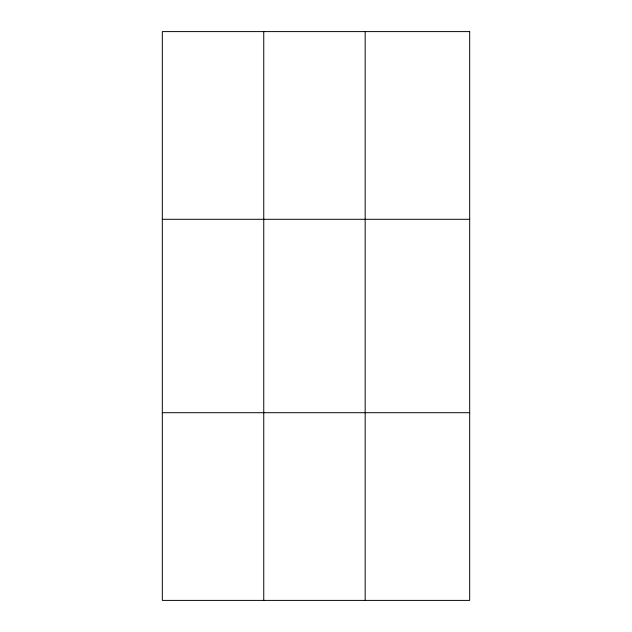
<?xml version="1.0" encoding="UTF-8"?>
<svg xmlns="http://www.w3.org/2000/svg" width="632" height="632" viewBox="0 0 632 632"><rect width="100%" height="100%" fill="white"/><g stroke="black" fill="none" stroke-linecap="round" stroke-linejoin="round"><path stroke-width="0.95" d="M263.749 600.4L263.749 31.6M365.178 600.4L365.178 31.6M162.313 219.304L469.687 219.304M162.313 412.696L469.687 412.696M469.687 31.6L469.687 600.4L162.313 600.4L162.313 31.6L469.687 31.6"/></g></svg>
